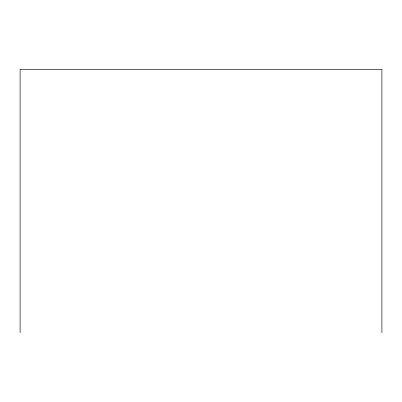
<?xml version="1.0" encoding="UTF-8"?>
<svg xmlns="http://www.w3.org/2000/svg" width="402" height="402" viewBox="0 0 402 402"><rect width="100%" height="100%" fill="white"/><g stroke="black" fill="none" stroke-linecap="round" stroke-linejoin="round"><path stroke-width="0.6" d="M381.9 332.68L381.9 69.32L20.1 69.32L20.1 332.68"/></g></svg>
